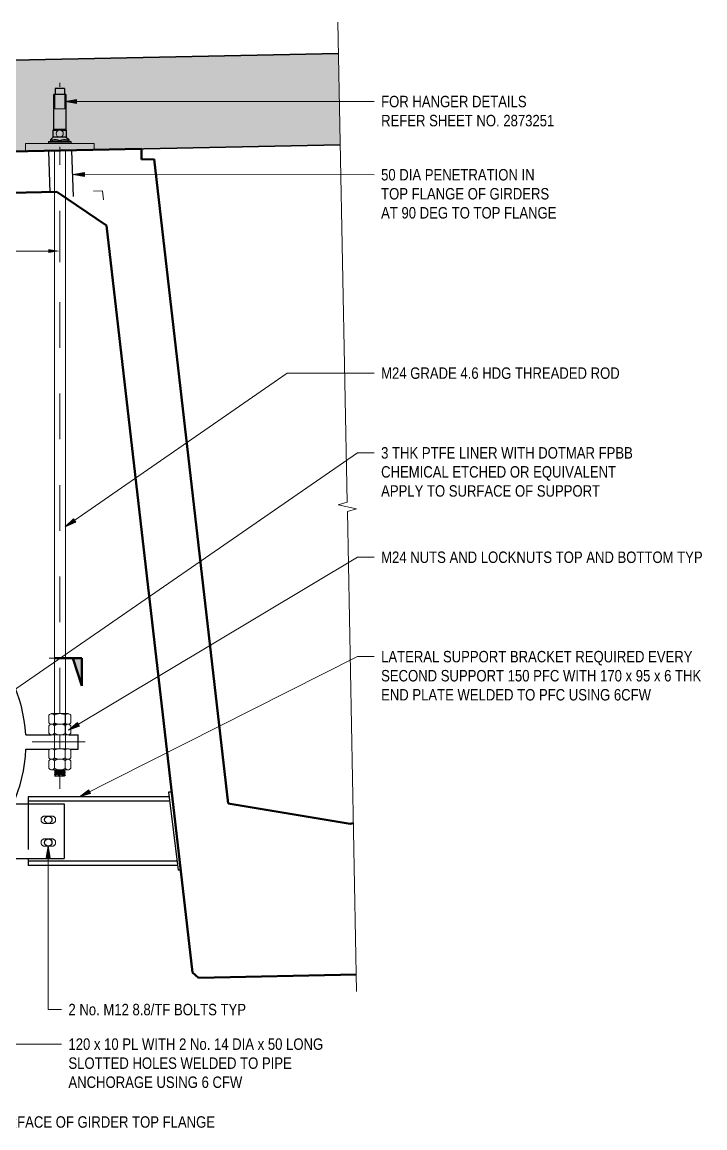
# Model space of a CAD drawing. Header units: metres. Extents: x 0.2 to 14.6, y -2.3 to 5.5.
# Drawn here: x 9.01 to 10.504, y -2.278 to 0.141 of the extents above; entities that cross this region are included whole.
import ezdxf

# ---------------------------------------------------------------- set-up
doc = ezdxf.new("R2010")
doc.units = ezdxf.units.M
for name, pattern in [('Dot_Section Line', [0.02, 0, -0.02]), ('JacobsCenter', [0.015, 0.009, -0.0015, 0.003, -0.0015]), ('JacobsDash', [0.0045, 0.003, -0.0015])]:
    doc.linetypes.add(name, pattern=pattern)
doc.layers.get('Defpoints').update_dxf_attribs({"color": 41})
for name, color, linetype, lineweight in [('A-ANNO-DIMS', 7, 'Continuous', 9), ('A-DETL', 7, 'Continuous', 13), ('A-DETL-GENF', 7, 'Continuous', 9), ('A-DETL-THIN', 7, 'Continuous', 9), ('G-ANNO-SYMB', 7, 'Continuous', 9), ('G-ANNO-TEXT', 7, 'Continuous', 9)]:
    doc.layers.add(name, color=color, linetype=linetype, lineweight=lineweight)
doc.styles.add('Arial Narrow_2', font='ARIALN.TTF', dxfattribs={"height": 0.025})
doc.dimstyles.new('Dimension_Standard_O__mm_', dxfattribs={"dimscale": 0.3048, "dimtxt": 0.025586, "dimasz": 0.082021, "dimexe": 0.07874, "dimexo": 0.049213, "dimgap": 0.049213, "dimtad": 1, "dimdec": 0, "dimlfac": 1000, "dimzin": 0, "dimdsep": 46, "dimtxsty": 'Arial Narrow_2', "dimsah": 1, "dimcen": 0.09, "dimaunit": 1, "dimadec": 4, "dimazin": 0, "dimtfac": 1, "dimtdec": 4, "dimtix": 1, "dimtmove": 0, "dimatfit": 3, "dimfxl": 1, "dimtvp": 1, "dimtfill": 1, "dimtolj": 1, "dimtzin": 0, "dimlwd": 18, "dimlwe": 18, "dimarcsym": 2})

# ---------------------------------------------------------------- blocks, each defined once
blk = doc.blocks.new('S_Det_Steel_Bolt_ReidFerrule - M24-6998483-DRG-2873253 - TYPE 1 HANGER _TYPICAL PIPE HANGER DETAIL_559_')
at = {"layer": 'A-DETL-GENF'}
blk.add_line((-0.0163, 0), (-0.025, 0), dxfattribs=at)
at = {"layer": 'A-DETL-GENF', "lineweight": 25}
for p, q in [((-0.012, 0.01), (0, 0.01)), ((-0.012, 0.01), (-0.012, -0.01)), ((0, 0.0123), (0.0006, 0.0129)), ((0, -0.0123), (0, 0.0123)), ((0.0006, 0.0129), (0.0773, 0.0129)), ((0.0773, 0.0129), (0.0799, 0.0142)), ((0.0773, 0.0129), (0.0773, -0.0129)), ((0.0799, 0.0142), (0.094, 0.0142)), ((0.094, 0.0142), (0.0991, 0.0194)), ((0.094, 0.0142), (0.094, -0.0142)), ((0.0991, 0.0194), (0.103, 0.0194)), ((0.103, 0.0194), (0.103, -0.0194)), ((-0.012, -0.01), (0, -0.01)), ((0.0006, -0.0129), (0, -0.0123)), ((0.0773, -0.0129), (0.0006, -0.0129)), ((0.0799, -0.0142), (0.0773, -0.0129)), ((0.094, -0.0142), (0.0799, -0.0142)), ((0.0991, -0.0194), (0.094, -0.0142)), ((0.103, -0.0194), (0.0991, -0.0194))]:
    blk.add_line(p, q, dxfattribs=at)
at = {"layer": 'A-DETL-GENF', "lineweight": 13}
for p, q in [((0.0321, 0.011), (0, 0.011)), ((0.0006, 0.0129), (0.0006, -0.0129)), ((0.0321, -0.011), (0.0321, 0.011)), ((0.0799, 0.0142), (0.0799, 0.0043)), ((0.1003, 0.0163), (0.103, 0.0163)), ((0, -0.011), (0.0321, -0.011)), ((0.0799, -0.0043), (0.0799, -0.0142)), ((0.103, -0.0163), (0.1003, -0.0163))]:
    blk.add_line(p, q, dxfattribs=at)
blk.add_circle((0.0863, 0), 0.00772, dxfattribs=at)
for centre, radius, start, end in [((0.103, 0.0191), 0.00387, 176.0806, 225.9359), ((0.1208, 0.0093), 0.0217, 161.0442, 205.244), ((0.1208, -0.0093), 0.0217, 154.7549, 198.9545), ((0.103, -0.0191), 0.00387, 134.0628, 183.9181)]:
    blk.add_arc(centre, radius, start, end, dxfattribs=at)
blk = doc.blocks.new('1815 DEEP SUPER-T GIRDER_2D - 1815 DEEP SUPER-T GIRDER_2D-V2-DRG-2873253 - TYPE 1 HANGER _TYPICAL PIPE HANGER DETAIL_559_')
at = {"layer": 'A-DETL-GENF', "lineweight": 50}
for p, q in [((-0.99, 0.0602), (-0.4267, 0.0602)), ((-0.99, -0.0168), (-0.99, 0.0602)), ((-0.4267, 0.037), (-0.4267, 0.0602)), ((-0.4267, 0.037), (-0.3993, 0.037)), ((-0.3993, 0.037), (-0.2655, -1.3748)), ((-0.977, -0.0298), (-0.99, -0.0168)), ((-0.977, -0.0298), (-0.6139, -0.0298)), ((-0.5063, -0.1056), (-0.6139, -0.0298)), ((-0.5063, -0.1056), (-0.3512, -1.7429)), ((0, -1.4248), (-0.2655, -1.3748)), ((0, -1.4248), (0.0072, -1.4235)), ((-0.3512, -1.7429), (-0.3381, -1.7548)), ((-0.3381, -1.7548), (0.007, -1.7548))]:
    blk.add_line(p, q, dxfattribs=at)
at = {"layer": 'A-DETL-GENF', "color": 8, "true_color": 0x808080}
for p, q in [((-0.5335, -0.0298), (-0.5135, -0.0298)), ((-0.5135, -0.0298), (-0.5116, -0.0496))]:
    blk.add_line(p, q, dxfattribs=at)
blk = doc.blocks.new('CS_DET_BreakLine_ViewScale - CS_Std BreakLine-7262547-DRG-2873253 - TYPE 1 HANGER _TYPICAL PIPE HANGER DETAIL_559_')
at = {"layer": 'A-DETL-GENF'}
for p, q in [((-0.02, 0), (1.03, 0)), ((1.03, 0), (1.035, -0.02)), ((1.035, -0.02), (1.045, 0.02)), ((1.045, 0.02), (1.05, 0)), ((1.05, 0), (2.1, 0))]:
    blk.add_line(p, q, dxfattribs=at)
blk = doc.blocks.new('Drafting View - sectionTail-4870194-DRG-2873253 - TYPE 1 HANGER _TYPICAL PIPE HANGER DETAIL_559_')
at = {"layer": 'G-ANNO-SYMB'}
blk.add_hatch(color=256, dxfattribs=at).paths.add_polyline_path([(-0.006, 0.006), (-0.004, 0), (-0.006, 0)])
at = {"layer": 'G-ANNO-SYMB', "lineweight": 50}
for p, q in [((-0.006, 0.006), (-0.006, 0)), ((-0.004, 0), (-0.006, 0.006)), ((-0.006, 0), (-0.004, 0)), ((-0.006, 0), (0, 0))]:
    blk.add_line(p, q, dxfattribs=at)
blk = doc.blocks.new('DIMBLOCK19-DRG-2873253 - TYPE 1 HANGER _TYPICAL PIPE HANGER DETAIL_559_')
at = {"layer": 'A-ANNO-DIMS', "color": 0, "lineweight": 18, "transparency": 16777216}
for p, q in [((8.7083, -0.2282), (8.7083, -0.384)), ((8.7333, -0.36), (9.0681, -0.36)), ((9.0931, -0.3566), (9.0931, -0.384))]:
    blk.add_line(p, q, dxfattribs=at)
at = {"layer": 'A-ANNO-DIMS', "color": 0, "transparency": 16777216}
for points in [[(8.7333, -0.3558), (8.7333, -0.3641), (8.7083, -0.36)], [(9.0681, -0.3558), (9.0681, -0.3641), (9.0931, -0.36)]]:
    blk.add_solid(points, dxfattribs=at)
at = {"layer": 'Defpoints', "color": 0, "transparency": 16777216}
for p in [(8.7083, -0.2132), (9.0931, -0.3416), (9.0931, -0.36)]:
    blk.add_point(p, dxfattribs=at)
at = {"layer": 'A-ANNO-DIMS', "color": 0, "lineweight": 18, "transparency": 16777216, "insert": (8.9007, -0.3322), "char_height": 0.025, "width": 0.070178, "attachment_point": 5, "style": 'Arial Narrow_2', "bg_fill": 3, "box_fill_scale": 1.1, "bg_fill_color": 256, "bg_fill_true_color": 13158600, "bg_fill_transparency": 0}
blk.add_mtext('\\A1;385*', dxfattribs=at)

msp = doc.modelspace()

# ---------------------------------------------------------------- hatches: boundary and pattern name
at = {"layer": 'A-DETL-GENF'}
h = msp.add_hatch(dxfattribs=at)
h.set_pattern_fill('FP_1', color=256, style=0, pattern_type=2)
h.set_pattern_definition([(50, (4.802304, 0), (0.0925501, -0.0080936), [0.00968, -0.10645]), (355, (4.8023, 0), (-0.0178988, 0.0970593), [0.00774, -0.08516]), (100.451, (4.81001, -0.00067), (0.0746521, 0.0889572), [0.00822, -0.09047]), (46.184, (4.8023, 0.02581), (0.137706, -0.0213563), [0.01452, -0.15968]), (96.636, (4.81378, 0.02403), (0.1206032, 0.125689), [0.01234, -0.1357]), (351.184, (4.8023, 0.02581), (0.1205986, 0.125692), [0.01161, -0.12774]), (21, (4.815204, 0.01935), (0.0770223, -0.051948), [0.00968, -0.10645]), (326, (4.8152, 0.01935), (0.0314006, 0.0935675), [0.00774, -0.08516]), (71.451, (4.82162, 0.01503), (0.1084195, 0.0416117), [0.00822, -0.09047]), (37.5, (4.802304, 0), (0.00156777, 0.04294984), [0.00034, -0.08379, 0.00034, -0.08612, -0.08548]), (37.5, (4.802304, 0), (0.00156777, 0.04294984), [-0.17058, 0.00034, -0.08515]), (7.5, (4.802304, 0), (0.0339471, 0.0508964), [0.00034, -0.04895, 0.00034, -0.08186, -0.03258]), (7.5, (4.802304, 0), (0.0339471, 0.0508964), [-0.13148, 0.00034, -0.03225]), (327.5, (4.773534, 0), (0.06888044, -0.00291612), [0.00034, -0.03192, 0.00034, -0.10031, -0.13355]), (327.5, (4.773534, 0), (0.06888044, -0.00291612), [-0.1329, 0.00034, -0.13321]), (317.5, (4.760624, 0), (0.07524634, 0.0129182), [0.00034, -0.0416, 0.00034, -0.0665, -0.09484]), (317.5, (4.760624, 0), (0.07524634, 0.0129182), [-0.10877, 0.00034, -0.0945])])
h.paths.add_polyline_path([(7.589, -0.1703), (9.7063, -0.128), (9.7024, 0.072), (7.585, 0.0297)])
at = {"layer": 'G-ANNO-TEXT'}
for points in [[(9.1047, -0.033), (9.1297, -0.0374), (9.1297, -0.0286)], [(9.1216, -0.1925), (9.1466, -0.1969), (9.1466, -0.1881)], [(9.105, -0.9635), (9.1281, -0.9529), (9.123, -0.9456)], [(9.1121, -1.4081), (9.1358, -1.399), (9.1313, -1.3915)], [(9.1361, -1.5534), (9.1604, -1.5461), (9.1564, -1.5382)], [(9.0677, -1.6616), (9.0633, -1.6866), (9.0721, -1.6866)]]:
    msp.add_hatch(color=256, dxfattribs=at).paths.add_polyline_path(points)

# ---------------------------------------------------------------- linework, layer by layer
at = {"layer": 'A-DETL', "lineweight": 35}
for p, q in [((7.585, 0.0297), (9.7024, 0.072)), ((7.589, -0.1703), (9.7063, -0.128))]:
    msp.add_line(p, q, dxfattribs=at)
at = {"layer": 'A-DETL'}
for p, q in [((9.0679, -0.1205), (9.0679, -0.1235)), ((9.0679, -0.1205), (9.1179, -0.1205)), ((9.0679, -0.1205), (9.0679, -0.1235)), ((9.1179, -0.1205), (9.1179, -0.1235)), ((9.0679, -0.1235), (9.1179, -0.1235))]:
    msp.add_line(p, q, dxfattribs=at)
at = {"layer": 'A-DETL', "lineweight": 18}
for p, q in [((9.1679, -0.1246), (9.0179, -0.1246)), ((9.0179, -0.1246), (9.0179, -0.1427)), ((9.0811, -1.4498), (9.0811, -0.1415)), ((9.1051, -1.4428), (9.1051, -0.141)), ((9.1679, -0.1397), (9.1679, -0.1246)), ((9.0692, -1.3751), (9.0692, -1.3917)), ((9.0811, -1.3751), (9.0811, -1.3917)), ((9.105, -1.3751), (9.105, -1.3917)), ((9.1169, -1.3751), (9.1169, -1.3917)), ((9.0692, -1.3981), (9.0692, -1.4147)), ((9.0811, -1.3981), (9.0811, -1.4147)), ((9.105, -1.3981), (9.105, -1.4147)), ((9.1169, -1.3981), (9.1169, -1.4147)), ((9.0326, -1.4338), (9.1331, -1.4338)), ((9.1051, -1.4498), (9.1051, -1.4428)), ((9.0692, -1.4684), (9.0692, -1.4518)), ((9.0692, -1.4914), (9.0692, -1.4748)), ((9.0811, -1.4684), (9.0811, -1.4518)), ((9.0811, -1.4914), (9.0811, -1.4748)), ((9.105, -1.4684), (9.105, -1.4518)), ((9.105, -1.4914), (9.105, -1.4748)), ((9.1169, -1.4684), (9.1169, -1.4518)), ((9.1169, -1.4914), (9.1169, -1.4748))]:
    msp.add_line(p, q, dxfattribs=at)
at = {"layer": 'A-DETL', "linetype": 'JacobsDash', "lineweight": 25}
for p, q in [((9.0682, -0.1417), (9.0714, -0.2317)), ((9.1182, -0.1407), (9.1223, -0.2548)), ((9.0239, -1.5688), (9.0239, -1.6888))]:
    msp.add_line(p, q, dxfattribs=at)
at = {"layer": 'A-DETL', "lineweight": 9}
for p, q in [((9.0931, -0.1411), (9.0927, -0.132)), ((9.0838, -1.4947), (9.0811, -1.4962)), ((9.0811, -1.4962), (9.1051, -1.4947)), ((9.0811, -1.4962), (9.0838, -1.4977)), ((9.0838, -1.4977), (9.0811, -1.4992)), ((9.0811, -1.4992), (9.1051, -1.4977)), ((9.0811, -1.4992), (9.0838, -1.5007)), ((9.0838, -1.4977), (9.1023, -1.4962)), ((9.0838, -1.5007), (9.1023, -1.4992)), ((9.1023, -1.4962), (9.1051, -1.4947)), ((9.1051, -1.4977), (9.1023, -1.4962)), ((9.1023, -1.4992), (9.1051, -1.4977)), ((9.1051, -1.5007), (9.1023, -1.4992)), ((9.0838, -1.5007), (9.0811, -1.5022)), ((9.0811, -1.5022), (9.1051, -1.5007)), ((9.0811, -1.5022), (9.0838, -1.5037)), ((9.0838, -1.5037), (9.0811, -1.5052)), ((9.0811, -1.5052), (9.1051, -1.5037)), ((9.0811, -1.5052), (9.0838, -1.5067)), ((9.1051, -1.5067), (9.0811, -1.5082)), ((9.0811, -1.5082), (9.0838, -1.5067)), ((9.0811, -1.5082), (9.1023, -1.5082)), ((9.0838, -1.5037), (9.1023, -1.5022)), ((9.0838, -1.5067), (9.1023, -1.5052)), ((9.1023, -1.5022), (9.1051, -1.5007)), ((9.1051, -1.5037), (9.1023, -1.5022)), ((9.1023, -1.5052), (9.1051, -1.5037)), ((9.1023, -1.5052), (9.1051, -1.5067)), ((9.1023, -1.5082), (9.1051, -1.5067))]:
    msp.add_line(p, q, dxfattribs=at)
at = {"layer": 'A-DETL', "linetype": 'JacobsCenter'}
for p, q in [((9.0931, -1.3718), (9.0931, -0.1411)), ((9.0931, -1.4485), (9.0931, -1.418)), ((9.0931, -1.5361), (9.0931, -1.4947))]:
    msp.add_line(p, q, dxfattribs=at)
at = {"layer": 'A-DETL', "lineweight": 25}
for p, q in [((9.0185, -1.4178), (9.0739, -1.4178)), ((9.1123, -1.4178), (9.1331, -1.4178)), ((9.1331, -1.4498), (9.1331, -1.4178)), ((9.0188, -1.4498), (9.0711, -1.4498)), ((9.115, -1.4498), (9.1331, -1.4498)), ((9.3304, -1.5438), (9.3518, -1.7138)), ((9.3377, -1.5438), (9.3304, -1.5438)), ((8.9907, -1.5688), (9.1028, -1.5688)), ((9.3316, -1.5538), (9.0239, -1.5538)), ((9.0239, -1.5538), (9.0239, -1.5688)), ((9.3328, -1.5633), (9.0239, -1.5633)), ((9.1028, -1.5688), (9.1028, -1.6888)), ((8.8969, -1.6888), (9.1028, -1.6888)), ((9.0239, -1.6888), (9.0239, -1.7038)), ((9.3493, -1.6943), (9.0239, -1.6943)), ((9.3505, -1.7038), (9.0239, -1.7038)), ((9.3565, -1.7138), (9.3518, -1.7138))]:
    msp.add_line(p, q, dxfattribs=at)
at = {"layer": 'A-DETL', "linetype": 'JacobsCenter', "lineweight": 18}
msp.add_line((9.1481, -1.4338), (8.2481, -1.4338), dxfattribs=at)
at = {"layer": 'A-DETL', "linetype": 'JacobsDash', "lineweight": 18}
for p, q in [((9.0598, -1.5958), (9.0758, -1.5958)), ((9.0598, -1.6118), (9.0758, -1.6118)), ((9.0598, -1.6458), (9.0758, -1.6458)), ((9.0598, -1.6618), (9.0758, -1.6618))]:
    msp.add_line(p, q, dxfattribs=at)
at = {"layer": 'A-DETL', "lineweight": 25}
for centre in [(9.0678, -1.6038), (9.0678, -1.6538)]:
    msp.add_circle(centre, 0.008, dxfattribs=at)
for start, end in [(3.3933, 176.6067), (182.321, 357.679)]:
    msp.add_arc((8.6981, -1.4368), 0.321, start, end, dxfattribs=at)
at = {"layer": 'A-DETL', "lineweight": 18}
for centre, radius, start, end in [((9.0752, -1.3789), 0.00705, 32.1346, 147.8654), ((9.0931, -1.3937), 0.022, 57.2084, 122.7916), ((9.111, -1.3789), 0.00705, 32.1355, 147.8645), ((9.0752, -1.388), 0.00705, 212.1346, 327.8654), ((9.0752, -1.4019), 0.00705, 32.1346, 147.8654), ((9.0931, -1.3732), 0.022, 237.2084, 302.7916), ((9.0931, -1.4167), 0.022, 100.9305, 122.7916), ((9.0931, -1.4167), 0.022, 57.2084, 79.0695), ((9.111, -1.388), 0.00705, 212.1355, 327.8645), ((9.111, -1.4019), 0.00705, 32.1355, 147.8645), ((9.0752, -1.411), 0.00705, 212.1346, 327.8654), ((9.0931, -1.3962), 0.022, 237.2084, 302.7916), ((9.111, -1.411), 0.00705, 212.1355, 327.8645), ((9.0752, -1.4556), 0.00705, 32.1346, 147.8654), ((9.0931, -1.4703), 0.022, 57.2084, 122.7916), ((9.111, -1.4556), 0.00705, 32.1355, 147.8645), ((9.0752, -1.4646), 0.00705, 212.1346, 327.8654), ((9.0752, -1.4786), 0.00705, 32.1346, 147.8654), ((9.0931, -1.4498), 0.022, 237.2084, 259.0695), ((9.0931, -1.4933), 0.022, 57.2084, 122.7916), ((9.0931, -1.4498), 0.022, 280.9305, 302.7916), ((9.111, -1.4646), 0.00705, 212.1355, 327.8645), ((9.111, -1.4786), 0.00705, 32.1355, 147.8645), ((9.0752, -1.4876), 0.00705, 212.1346, 327.8654), ((9.0931, -1.4728), 0.022, 237.2084, 302.7916), ((9.111, -1.4876), 0.00705, 212.1355, 327.8645)]:
    msp.add_arc(centre, radius, start, end, dxfattribs=at)
at = {"layer": 'A-DETL', "linetype": 'JacobsDash', "lineweight": 18}
for centre, start, end in [((9.0598, -1.6038), 90, 270), ((9.0758, -1.6038), 270, 90), ((9.0598, -1.6538), 90, 270), ((9.0758, -1.6538), 270, 90)]:
    msp.add_arc(centre, 0.008, start, end, dxfattribs=at)
at = {"layer": 'A-DETL-THIN'}
for p, q in [((9.0931, -1.3718), (9.0751, -1.3718)), ((9.111, -1.3718), (9.0931, -1.3718)), ((9.0931, -1.3948), (9.0751, -1.3948)), ((9.111, -1.3948), (9.0931, -1.3948)), ((9.0931, -1.4178), (9.0751, -1.4178)), ((9.111, -1.4178), (9.0931, -1.4178)), ((9.0931, -1.4487), (9.0751, -1.4487)), ((9.111, -1.4487), (9.0931, -1.4487)), ((9.0931, -1.4717), (9.0751, -1.4717)), ((9.111, -1.4717), (9.0931, -1.4717)), ((9.0931, -1.4947), (9.0751, -1.4947)), ((9.111, -1.4947), (9.0931, -1.4947))]:
    msp.add_line(p, q, dxfattribs=at)
at = {"layer": 'G-ANNO-SYMB', "color": 7, "linetype": 'Dot_Section Line', "true_color": 0xffffff}
msp.add_line((9.0694, -1.2507), (9.0814, -1.2507), dxfattribs=at)
at = {"layer": 'G-ANNO-TEXT'}
for p, q in [((9.1297, -0.0286), (9.1047, -0.033)), ((9.1047, -0.033), (9.1297, -0.0374)), ((9.1047, -0.033), (9.7806, -0.033)), ((9.1297, -0.0374), (9.1297, -0.0286)), ((9.1466, -0.1881), (9.1216, -0.1925)), ((9.1216, -0.1925), (9.1466, -0.1969)), ((9.1216, -0.1925), (9.7806, -0.1931)), ((9.1466, -0.1969), (9.1466, -0.1881)), ((9.105, -0.9635), (9.59, -0.627)), ((9.59, -0.627), (9.7806, -0.627)), ((8.978, -1.3308), (9.7439, -0.8014)), ((9.7439, -0.8014), (9.7806, -0.8014)), ((9.123, -0.9456), (9.105, -0.9635)), ((9.105, -0.9635), (9.1281, -0.9529)), ((9.1281, -0.9529), (9.123, -0.9456)), ((9.1121, -1.4081), (9.7439, -1.0297)), ((9.7439, -1.0297), (9.7806, -1.0297)), ((9.1361, -1.5534), (9.7439, -1.2471)), ((9.7439, -1.2471), (9.7806, -1.2471)), ((9.1313, -1.3915), (9.1121, -1.4081)), ((9.1121, -1.4081), (9.1358, -1.399)), ((9.1358, -1.399), (9.1313, -1.3915)), ((9.1564, -1.5382), (9.1361, -1.5534)), ((9.1361, -1.5534), (9.1604, -1.5461)), ((9.1604, -1.5461), (9.1564, -1.5382)), ((9.0677, -1.6616), (9.0633, -1.6866)), ((9.0721, -1.6866), (9.0677, -1.6616)), ((9.0677, -1.6616), (9.0677, -2.019)), ((9.0633, -1.6866), (9.0721, -1.6866)), ((9.0677, -2.019), (9.0968, -2.019)), ((8.9393, -2.0946), (9.0968, -2.0946))]:
    msp.add_line(p, q, dxfattribs=at)

# ---------------------------------------------------------------- block references
at = {"layer": 'A-DETL-GENF'}
for name, p, rotation in [('CS_DET_BreakLine_ViewScale - CS_Std BreakLine-7262547-DRG-2873253 - TYPE 1 HANGER _TYPICAL PIPE HANGER DETAIL_559_', (9.7015, 0.1203), 271.1085357865005), ('S_Det_Steel_Bolt_ReidFerrule - M24-6998483-DRG-2873253 - TYPE 1 HANGER _TYPICAL PIPE HANGER DETAIL_559_', (9.0929, -0.0168), 270)]:
    msp.add_blockref(name, p, dxfattribs=dict(at, rotation=rotation))
at = {"layer": 'A-DETL-GENF', "color": 8, "true_color": 0x808080, "rotation": 1.145792304612802}
msp.add_blockref('1815 DEEP SUPER-T GIRDER_2D - 1815 DEEP SUPER-T GIRDER_2D-V2-DRG-2873253 - TYPE 1 HANGER _TYPICAL PIPE HANGER DETAIL_559_', (9.6993, -0.1883), dxfattribs=at)
at = {"layer": 'G-ANNO-SYMB', "lineweight": 50, "xscale": 9.999999999999996, "yscale": 9.999999999999996, "zscale": 9.999999999999996, "rotation": 180}
msp.add_blockref('Drafting View - sectionTail-4870194-DRG-2873253 - TYPE 1 HANGER _TYPICAL PIPE HANGER DETAIL_559_', (9.0814, -1.2507), dxfattribs=at)

# ---------------------------------------------------------------- texts
at = {"layer": 'G-ANNO-TEXT', "char_height": 0.025, "attachment_point": 1, "style": 'Arial Narrow_2', "bg_fill": 3, "box_fill_scale": 1, "bg_fill_color": 256, "bg_fill_transparency": 0}
for s, insert in [('FOR HANGER DETAILS ', (9.7956, -0.0205)), ('REFER SHEET NO. 2873251', (9.7956, -0.0622)), ('50 DIA PENETRATION IN ', (9.7956, -0.1806)), ('TOP FLANGE OF GIRDERS', (9.7956, -0.2222)), ('AT 90 DEG TO TOP FLANGE', (9.7956, -0.2639)), ('2 No. M12 8.8/TF BOLTS TYP', (9.1118, -2.0065)), ('120 x 10 PL WITH 2 No. 14 DIA x 50 LONG ', (9.1118, -2.0821)), ('SLOTTED HOLES WELDED TO PIPE ', (9.1118, -2.1237)), ('ANCHORAGE USING 6 CFW', (9.1118, -2.1654)), ('* DIMENSION MEASURED PARALLEL TO TOP SURFACE OF GIRDER TOP FLANGE', (8.3123, -2.2524))]:
    msp.add_mtext(s, dxfattribs=dict(at, insert=insert))
at = {"layer": 'G-ANNO-TEXT', "char_height": 0.025, "attachment_point": 1, "style": 'Arial Narrow_2', "bg_fill": 3, "box_fill_scale": 1, "bg_fill_color": 256, "bg_fill_true_color": 13158600, "bg_fill_transparency": 0}
for s, insert in [('M24 GRADE 4.6 HDG THREADED ROD', (9.7956, -0.6145)), ('3 THK PTFE LINER WITH DOTMAR FPBB ', (9.7956, -0.7889)), ('CHEMICAL ETCHED OR EQUIVALENT ', (9.7956, -0.8305)), ('M24 NUTS AND LOCKNUTS TOP AND BOTTOM TYP', (9.7956, -1.0172)), ('LATERAL SUPPORT BRACKET REQUIRED EVERY ', (9.7956, -1.2346)), ('END PLATE WELDED TO PFC USING 6CFW', (9.7956, -1.318))]:
    msp.add_mtext(s, dxfattribs=dict(at, insert=insert))

# ---------------------------------------------------------------- next in the draw order: texts
for s, insert in [('APPLY TO SURFACE OF SUPPORT', (9.7956, -0.8722)), ('SECOND SUPPORT 150 PFC WITH 170 x 95 x 6 THK ', (9.7956, -1.2763))]:
    msp.add_mtext(s, dxfattribs=dict(at, insert=insert))

# ---------------------------------------------------------------- next in the draw order: dimensions: what is measured, and where the dimension line sits
at = {"layer": 'A-ANNO-DIMS', "lineweight": 18}
dim = msp.add_linear_dim(base=(9.0931, -0.36), p1=(8.7083, -0.2132), p2=(9.0931, -0.3416), text='385*', dimstyle='Dimension_Standard_O__mm_', override={"dimpost": '<>', "dimfxl": 0.405648}, dxfattribs=at)
dim.commit()
dim.dimension.update_dxf_attribs({"geometry": 'DIMBLOCK19-DRG-2873253 - TYPE 1 HANGER _TYPICAL PIPE HANGER DETAIL_559_', "text_midpoint": (8.9007, -0.3322)})

doc.saveas('drawing.dxf')
